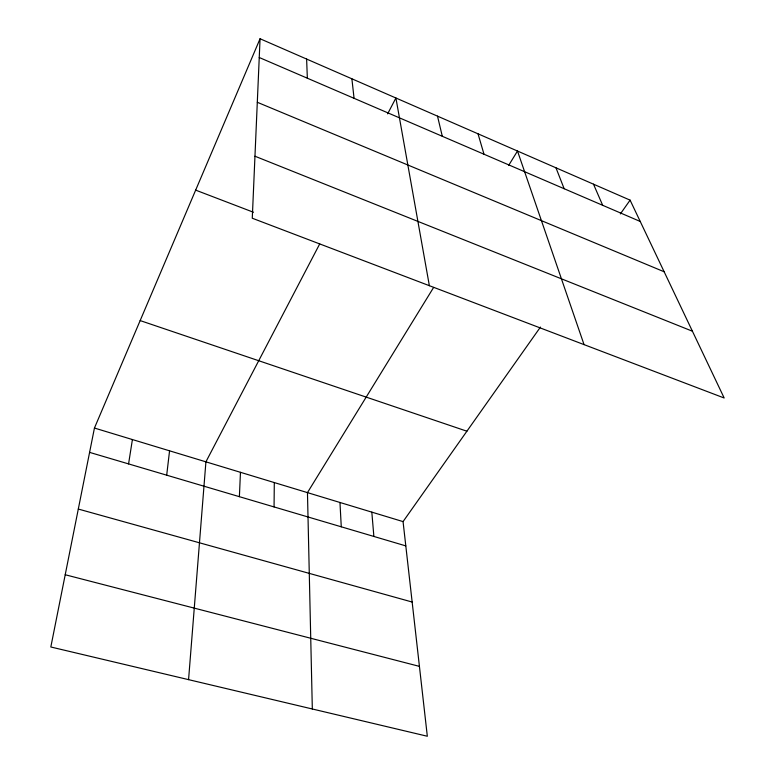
<?xml version="1.0" encoding="UTF-8"?>
<svg xmlns="http://www.w3.org/2000/svg" width="775" height="775" viewBox="0 0 775 775"><rect width="100%" height="100%" fill="white"/><g stroke="black" fill="none" stroke-linecap="round" stroke-linejoin="round"><path stroke-width="1.16" d="M274.059 506.927L274.302 482.573M239.388 496.678L240.463 472.314M260.061 38.75L252.272 218.23L724.179 398.001L630.094 200.144L260.061 38.75L94.443 428.042L50.821 646.989L427.325 736.25L403.058 521.604L540.446 327.079M188.567 679.646L205.917 461.832L319.717 243.912M166.693 475.182L169.56 450.817M128.572 463.905L132.409 439.551M387.636 113.857L395.909 97.999L429.369 285.704M433.613 287.457L307.462 492.619L312.325 708.989M508.632 165.443L517.497 151.028L584.05 344.623M620.368 213.919L630.094 200.144M65.216 574.74L419.42 666.374M78.304 509.049L412.145 602.03M89.59 452.377L405.8 545.891M94.443 428.042L403.058 521.604M140.159 320.579L466.899 431.21M195.658 190.127L253.464 212.253M254.965 156.221L692.414 331.206M257.3 102.281L664.156 271.773M259.247 57.505L640.237 221.466M593.495 184.179L602.679 205.307M555.975 167.817L564.152 188.722M478.02 133.813L483.997 154.235M437.507 116.143L442.293 136.284M351.889 78.798L354.059 98.309M371.826 512.13L373.87 536.445M339.963 502.471L341.271 526.806M306.619 59.055L307.346 78.198"/></g></svg>
